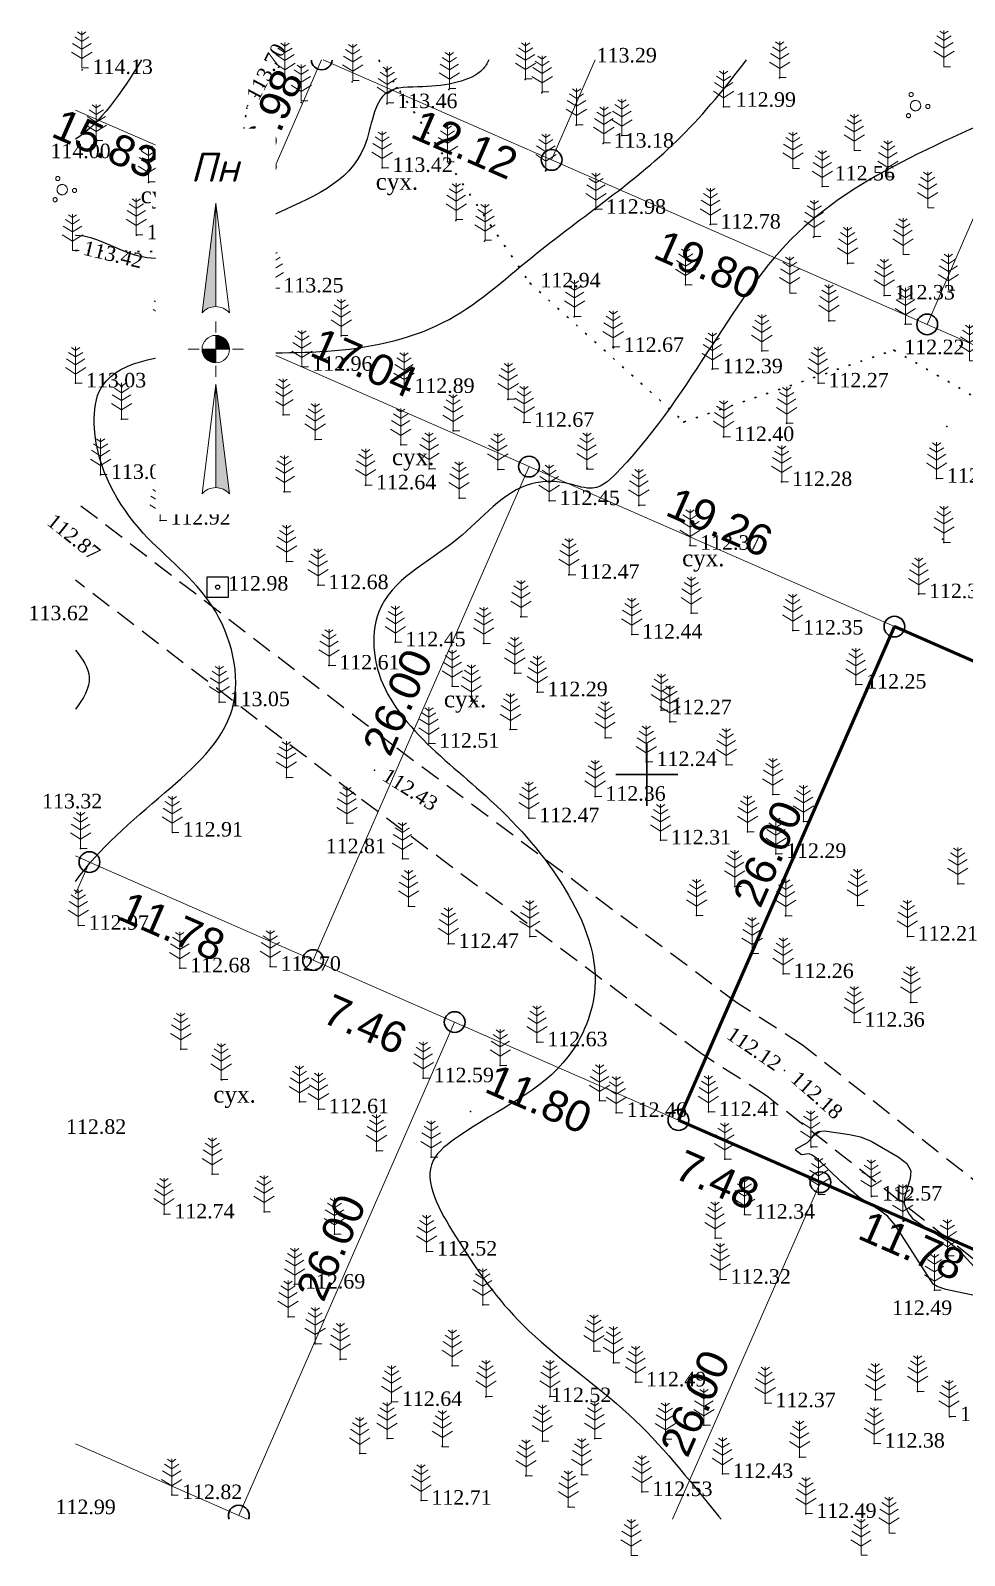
# Model space of a CAD drawing. Header units: millimetres. Extents: x 5405570.2 to 5405660.2, y 5525112.3 to 5525186.2.
# Drawn here: x 5405570.2 to 5405615.3, y 5525112.3 to 5525185.9 of the extents above; entities that cross this region are included whole.
import ezdxf
from ezdxf.enums import TextEntityAlignment as Align

# ---------------------------------------------------------------- set-up
doc = ezdxf.new("R2010")
doc.units = ezdxf.units.MM
doc.set_wipeout_variables(frame=1)
for name, pattern in [('DASHEDX2', [1.5, 1, -0.5]), ('HIDDEN', [0.5, 0, -0.5]), ('суцільна', [50, 50, 0])]:
    doc.linetypes.add(name, pattern=pattern)
for name, color, linetype, lineweight in [('#Лист (текст_ПН)', 250, 'Continuous', 0), ('#Штамп', 250, 'Continuous', 0), ('11900000', 1, 'Continuous', 30), ('Контур', 7, 'HIDDEN', 30), ('ТОЧКИ', 7, 'Continuous', 30), ('усл. знак', 7, 'суцільна', 20)]:
    doc.layers.add(name, color=color, linetype=linetype, lineweight=lineweight)
for name, color, linetype in [('SC007', 7, 'Continuous'), ('горизонтали', 42, 'Continuous'), ('дороги', 7, 'Continuous'), ('Ділянки_Межі', 10, 'Continuous'), ('надписи', 7, 'Continuous'), ('отметки', 7, 'Continuous'), ('промеры', 185, 'Continuous'), ('Растительность', 7, 'Continuous')]:
    doc.layers.add(name, color=color, linetype=linetype)
doc.styles.get("Standard").update_dxf_attribs({"font": 'arial.ttf'})
doc.styles.add('times', font='times.ttf')
doc.styles.add('Мой_Топо', font='isocpeui.ttf')

# ---------------------------------------------------------------- blocks, each defined once
blk = doc.blocks.new('SYMBOL902')
at = {"layer": 'SC007'}
blk.add_lwpolyline([(-1.25, -1.25), (-1.25, 1.25), (1.25, 1.25), (1.25, -1.25)], close=True, dxfattribs=at)
blk.add_circle((0, 0), 0.25, dxfattribs=at)
blk = doc.blocks.new('A$C51FE15A3')
at = {"layer": 'Растительность', "color": 94, "lineweight": 0}
for points in [[(-0.343, 1.489), (0, 1.267), (0.343, 1.489)], [(-0.201, 1.726), (0, 1.584), (0.201, 1.726)], [(0, 1.75), (0, 0), (0.319, 0)], [(-0.493, 0.753), (0, 0.444), (0.493, 0.753)], [(-0.447, 1.172), (0, 0.895), (0.447, 1.172)]]:
    blk.add_lwpolyline(points, dxfattribs=at)
blk = doc.blocks.new('A$C72385B22')
at = {"layer": 'усл. знак'}
for centre, radius in [((0, 0), 0.625), ((-0.02, 1.49), 0.25), ((-1.29, -0.64), 0.25), ((1.28, -0.76), 0.25)]:
    blk.add_circle(centre, radius, dxfattribs=at)
blk = doc.blocks.new('*U6')
at = {"color": 0}
for points in [[(-0.113, 0), (-0.109, -0.029), (-0.097, -0.056)], [(-0.113, 0), (-0.097, -0.056), (0, 0)], [(-0.097, -0.056), (0, -0.113), (0, 0)], [(-0.097, -0.056), (-0.08, -0.08), (-0.056, -0.097)], [(-0.097, -0.056), (-0.056, -0.097), (0, -0.113)], [(-0.056, -0.097), (-0.029, -0.109), (0, -0.113)]]:
    blk.add_solid(points, dxfattribs=at)
blk = doc.blocks.new('*U7')
at = {"color": 0}
for points in [[(0, 0), (0.097, 0.056), (0, 0.113)], [(0.097, 0.056), (0.029, 0.109), (0, 0.113)], [(0, 0), (0.113, 0), (0.097, 0.056)], [(0.097, 0.056), (0.056, 0.097), (0.029, 0.109)], [(0.097, 0.056), (0.08, 0.08), (0.056, 0.097)], [(0.113, 0), (0.109, 0.029), (0.097, 0.056)]]:
    blk.add_solid(points, dxfattribs=at)
blk = doc.blocks.new('*U8')
at = {"color": 0}
for points in [[(0, -1.136), (0.021, -1.138), (0, -0.288)], [(0.021, -1.138), (0.042, -1.142), (0, -0.288)], [(0.042, -1.142), (0.062, -1.15), (0, -0.288)], [(0.062, -1.15), (0.081, -1.16), (0, -0.288)], [(0.081, -1.16), (0.098, -1.173), (0, -0.288)], [(0.098, -1.173), (0.113, -1.188), (0, -0.288)]]:
    blk.add_solid(points, dxfattribs=at)
blk = doc.blocks.new('*U9')
at = {"color": 0}
for points in [[(-0.113, 0.297), (-0.098, 0.312), (0, 1.197)], [(-0.098, 0.312), (-0.081, 0.325), (0, 1.197)], [(-0.081, 0.325), (-0.062, 0.335), (0, 1.197)], [(-0.062, 0.335), (-0.042, 0.343), (0, 1.197)], [(-0.042, 0.343), (-0.021, 0.347), (0, 1.197)], [(-0.021, 0.347), (0, 0.349), (0, 1.197)]]:
    blk.add_solid(points, dxfattribs=at)
blk = doc.blocks.new('#Північ')
at = {"color": 7}
blk.add_wipeout([(-2.901, 10.635), (2.901, 10.635), (2.901, -7.981), (-2.901, -7.981)], dxfattribs=at).dxf.layer = '#Лист (текст_ПН)'
at = {"layer": '#Лист (текст_ПН)'}
for p, q in [((-0.663, 1.748), (0, 7.043)), ((0, 7.043), (0, 2.052)), ((0, 7.043), (0.663, 1.748)), ((0, 1.337), (0, 0.807)), ((-1.337, 0), (-0.807, 0)), ((-0.662, 0), (0.662, 0)), ((0, 0.662), (0, -0.662)), ((1.337, 0), (0.807, 0)), ((0, -1.337), (0, -0.807)), ((-0.663, -6.99), (0, -1.695)), ((0, -1.695), (0.663, -6.99)), ((0, -1.695), (0, -6.686))]:
    blk.add_line(p, q, dxfattribs=at)
at = {"layer": '#Лист (текст_ПН)', "flags": 128}
for points in [[(0, 7.043), (-0.663, 1.748, -0.218585), (0, 2.052)], [(0, 0), (-0.662, 0, 0.414214), (0, -0.662)]]:
    blk.add_lwpolyline(points, format="xyb", close=True, dxfattribs=at)
at = {"layer": '#Лист (текст_ПН)'}
blk.add_circle((0, 0), 0.662, dxfattribs=at)
for centre in [(0, 1.178), (0, -7.56)]:
    blk.add_arc(centre, 0.874, 40.67981, 139.32019, dxfattribs=at)
at = {"layer": '#Лист (текст_ПН)', "xscale": 5.883850111352785, "yscale": 5.883850111352785, "zscale": 5.883850111352785}
for name in ['*U9', '*U6', '*U7', '*U8']:
    blk.add_blockref(name, (0, 0), dxfattribs=at)
at = {"layer": '#Лист (текст_ПН)', "style": 'Мой_Топо'}
blk.add_text('Пн', height=1.4, dxfattribs=at).set_placement((-1.217, 8.077))

msp = doc.modelspace()

# ---------------------------------------------------------------- linework, layer by layer
at = {"layer": '11900000', "color": 7}
for points in [[(5405600, 5525148.5, 0), (5405600, 5525151.5, 0)], [(5405600, 5525148.5, 0), (5405600, 5525151.5, 0)], [(5405598.5, 5525150, 0), (5405601.5, 5525150, 0)], [(5405598.5, 5525150, 0), (5405601.5, 5525150, 0)]]:
    msp.add_polyline3d(points, dxfattribs=at)
at = {"layer": 'горизонтали', "color": 32}
msp.add_polyline3d([(5405616.187, 5525124.772, 112.5), (5405614.427, 5525125.152, 112.5), (5405614.017, 5525125.292, 112.5), (5405613.827, 5525125.402, 112.5), (5405612.007, 5525128.242, 112.5), (5405611.617, 5525128.682, 112.5), (5405611.227, 5525128.982, 112.5), (5405610.247, 5525129.592, 112.5), (5405609.367, 5525130.362, 112.5), (5405608.267, 5525131.422, 112.5), (5405607.987, 5525131.632, 112.5), (5405607.827, 5525131.692, 112.5), (5405607.467, 5525131.652, 112.5), (5405607.467, 5525131.652, 112.5), (5405607.167, 5525131.872, 112.5), (5405607.207, 5525131.942, 112.5), (5405607.747, 5525132.242, 112.5), (5405607.977, 5525132.482, 112.5), (5405608.107, 5525132.682, 112.5), (5405608.267, 5525132.782, 112.5), (5405608.567, 5525132.812, 112.5), (5405609.787, 5525132.632, 112.5), (5405610.307, 5525132.512, 112.5), (5405610.827, 5525132.302, 112.5), (5405612.137, 5525131.552, 112.5), (5405612.547, 5525131.232, 112.5), (5405612.747, 5525130.882, 112.5), (5405612.717, 5525130.512, 112.5), (5405612.437, 5525129.582, 112.5), (5405612.427, 5525129.292, 112.5), (5405612.497, 5525129.072, 112.5), (5405612.657, 5525128.782, 112.5), (5405612.827, 5525128.582, 112.5), (5405613.487, 5525128.122, 112.5), (5405614.617, 5525127.432, 112.5), (5405615.117, 5525126.992, 112.5), (5405616.487, 5525125.482, 112.5)], dxfattribs=at)
msp.add_open_spline([(5405575.597, 5525184.492, 114), (5405574.616, 5525182.892, 114), (5405573.603, 5525181.441, 114), (5405572.403, 5525180.665, 114)], degree=3, dxfattribs=at)
for points, knots in [([(5405592.358, 5525184.492, 113.497), (5405592.289, 5525184.326, 113.497), (5405591.761, 5525183.488, 113.504), (5405589.635, 5525183.133, 113.527), (5405586.83, 5525183.24, 113.43), (5405586.589, 5525178.804, 113.548), (5405581.428, 5525177.082, 113.48), (5405576.551, 5525173.804, 113.503), (5405573.447, 5525175.996, 113.5), (5405572.408, 5525176.022, 113.5), (5405572.403, 5525176.022, 113.5)], [40.129717, 40.129717, 40.129717, 40.129717, 40.782036, 43.797836, 45.537195, 48.357075, 53.995017, 60.660267, 63.870018, 63.884364, 63.884364, 63.884364, 63.884364]), ([(5405572.403, 5525144.843), (5405573.539, 5525146.432), (5405576.437, 5525148.863), (5405580.91, 5525152.767), (5405579.483, 5525158.546), (5405575.249, 5525161.535), (5405573.148, 5525165.322), (5405573.447, 5525169.884), (5405579.177, 5525170.538), (5405584.324, 5525170.172), (5405590.317, 5525171.304), (5405595.363, 5525175.98), (5405600.844, 5525179.509), (5405603.825, 5525183.211), (5405604.809, 5525184.492)], [290.908635, 290.908635, 290.908635, 290.908635, 296.97347, 302.199909, 307.230718, 312.080641, 317.652517, 319.446244, 324.715379, 330.803804, 336.542026, 341.909048, 351.135292, 355.99621, 355.99621, 355.99621, 355.99621]), ([(5405622.785, 5525184.492), (5405621.863, 5525183.999), (5405616.211, 5525181.21), (5405605.87, 5525177.649), (5405602.107, 5525168.069), (5405597.566, 5525163.574), (5405596.028, 5525164.185), (5405593.433, 5525164.191), (5405590.954, 5525160.883), (5405586.965, 5525159.117), (5405586.523, 5525153.415), (5405591.743, 5525149.767), (5405595.996, 5525145.101), (5405598.147, 5525140.306), (5405595.998, 5525135.121), (5405592.302, 5525133.657), (5405588.798, 5525130.974), (5405591.168, 5525126.951), (5405593.956, 5525122.982), (5405599.465, 5525119.279), (5405601.951, 5525116.047), (5405603.541, 5525114.103), (5405603.577, 5525114.06)], [57.387078, 57.387078, 57.387078, 57.387078, 60.280074, 74.750885, 89.023871, 90.640593, 91.784027, 93.610326, 98.076593, 103.244221, 105.220832, 113.967103, 119.548086, 124.864016, 128.424184, 134.979892, 136.668136, 140.471916, 145.840127, 152.573567, 159.115125, 159.264152, 159.264152, 159.264152, 159.264152]), ([(5405572.403, 5525155.999, 113.5), (5405572.748, 5525155.57, 113.5), (5405573.375, 5525154.699, 113.5), (5405572.777, 5525153.642, 113.5), (5405572.403, 5525153.158, 113.5)], [109.114693, 109.114693, 109.114693, 109.114693, 110.655399, 112.342175, 112.342175, 112.342175, 112.342175])]:
    msp.add_open_spline(points, degree=3, knots=knots, dxfattribs=at)
at = {"layer": 'дороги', "color": 7, "linetype": 'DASHEDX2'}
for points in [[(5405636.903, 5525114.06), (5405624.667, 5525123.407), (5405607.518, 5525136.943), (5405604.341, 5525138.988), (5405587.749, 5525151.404), (5405572.403, 5525163.166)], [(5405631.961, 5525114.06), (5405622.827, 5525121.037), (5405605.772, 5525134.499), (5405602.629, 5525136.522), (5405585.937, 5525149.012), (5405572.403, 5525159.386)]]:
    msp.add_lwpolyline(points, dxfattribs=at)
at = {"layer": 'Ділянки_Межі', "lineweight": 0}
for points in [[(5405584.281, 5525184.492), (5405581.506, 5525178.12), (5405572.403, 5525182.074)], [(5405597.497, 5525184.492), (5405595.399, 5525179.672), (5405584.358, 5525184.492)], [(5405619.09, 5525184.492), (5405613.534, 5525171.732), (5405595.399, 5525179.672)], [(5405595.399, 5525179.672), (5405597.497, 5525184.492)], [(5405640.682, 5525184.492), (5405631.669, 5525163.793), (5405613.534, 5525171.732)], [(5405613.534, 5525171.732), (5405619.09, 5525184.492)], [(5405572.403, 5525182.074), (5405581.506, 5525178.12), (5405578.696, 5525171.702), (5405594.305, 5525164.868), (5405583.877, 5525141.051), (5405573.079, 5525145.778), (5405572.403, 5525146.074)], [(5405572.403, 5525146.074), (5405573.079, 5525145.778), (5405572.403, 5525144.24)], [(5405572.403, 5525144.24), (5405573.079, 5525145.778), (5405583.877, 5525141.051), (5405590.715, 5525138.057), (5405580.288, 5525114.24), (5405572.403, 5525117.692)], [(5405580.288, 5525114.24), (5405590.715, 5525138.057), (5405601.521, 5525133.326), (5405608.375, 5525130.325), (5405601.241, 5525114.06)], [(5405601.241, 5525114.06), (5405608.375, 5525130.325), (5405619.165, 5525125.601), (5405625.982, 5525122.617), (5405622.236, 5525114.06)], [(5405580.7, 5525114.06), (5405580.288, 5525114.24)]]:
    msp.add_lwpolyline(points, dxfattribs=at)
msp.add_lwpolyline([(5405583.877, 5525141.051), (5405594.305, 5525164.868), (5405611.949, 5525157.143), (5405601.521, 5525133.326), (5405590.715, 5525138.057)], close=True, dxfattribs=at)
at = {"layer": 'Ділянки_Межі', "lineweight": 50}
msp.add_lwpolyline([(5405601.521, 5525133.326), (5405611.949, 5525157.143), (5405629.608, 5525149.412), (5405619.165, 5525125.601), (5405608.375, 5525130.325)], close=True, dxfattribs=at)
at = {"layer": 'Контур', "color": 7, "linetype": 'HIDDEN'}
for points, elevation in [([(5405572.403, 5525175.298), (5405579.75, 5525175.19), (5405580.68, 5525182.24), (5405582.496, 5525184.492)], 114.131), ([(5405587.05, 5525184.492), (5405594.35, 5525173.72)], 113.798), ([(5405594.35, 5525173.72), (5405601.79, 5525167.02)], 112.939), ([(5405601.79, 5525167.02), (5405611.93, 5525170.49), (5405621.15, 5525165.13), (5405626.28, 5525162.79), (5405632.31, 5525159.09), (5405642.05, 5525159.17), (5405650.794, 5525154.431), (5405657.361, 5525153.581)], 112.419)]:
    msp.add_lwpolyline(points, dxfattribs=dict(at, elevation=elevation))
at = {"layer": 'отметки', "color": 7}
for p in [(5405572.732, 5525184.018, 114.131), (5405582.512, 5525183.497, 113.835), (5405594.118, 5525183.55, 113.457), (5405606.396, 5525183.628, 112.955), (5405585.768, 5525183.442, 113.637), (5405590.436, 5525183.068, 113.49), (5405594.921, 5525182.913, 113.303), (5405580.677, 5525182.159, 113.695), (5405583.296, 5525182.445, 113.725), (5405587.444, 5525182.368, 113.458), (5405603.702, 5525182.227, 112.989), (5405596.577, 5525181.339, 113.241), (5405573.417, 5525180.577, 113.942), (5405598.785, 5525180.851, 113.087), (5405597.894, 5525180.462, 113.178), (5405578.763, 5525179.329, 113.747), (5405587.214, 5525179.288, 113.422), (5405590.367, 5525179.583, 113.286), (5405595.094, 5525179.146, 113.127), (5405575.937, 5525178.586, 113.775), (5405608.47, 5525178.378, 112.57), (5405597.516, 5525177.269, 112.982), (5405590.764, 5525176.748, 113.21), (5405603.055, 5525176.554, 112.778), (5405575.343, 5525176.041, 113.645), (5405592.153, 5525175.754, 113.164), (5405608.042, 5525175.947, 112.399), (5405579.749, 5525175.175, 113.488), (5405609.685, 5525174.673, 112.494), (5405581.945, 5525173.474, 113.253), (5405594.355, 5525173.716, 112.939), (5405601.858, 5525173.636, 112.614), (5405611.461, 5525173.133, 112.326), (5405576.649, 5525171.701, 113.084), (5405596.492, 5525172.097, 112.827), (5405608.784, 5525171.898, 112.343), (5405612.474, 5525171.736, 112.143), (5405580.904, 5525171.447, 113.236), (5405585.239, 5525171.184, 113.03), (5405598.358, 5525170.629, 112.681), (5405598.381, 5525170.604, 112.67), (5405605.548, 5525170.451, 112.355), (5405611.927, 5525170.493, 112.217), (5405583.337, 5525169.692, 112.964), (5405603.153, 5525169.573, 112.391), (5405572.41, 5525168.89, 113.031), (5405579.699, 5525169.407, 112.923), (5405608.268, 5525168.887, 112.274), (5405588.27, 5525168.625, 112.89), (5405593.277, 5525168.109, 112.707), (5405582.43, 5525167.362, 112.715), (5405574.633, 5525167.158, 112.955), (5405578.656, 5525167.155, 112.828), (5405590.644, 5525166.601, 112.742), (5405594.046, 5525166.989, 112.666), (5405601.787, 5525167.019, 112.419), (5405606.746, 5525166.957, 112.277), (5405614.484, 5525166.8, 112.038), (5405583.979, 5525166.167, 112.682), (5405588.11, 5525165.923, 112.712), (5405603.705, 5525166.298, 112.403), (5405573.62, 5525164.473, 113.038), (5405589.482, 5525164.758, 112.619), (5405592.797, 5525164.724, 112.556), (5405597.097, 5525164.751, 112.536), (5405597.111, 5525164.796, 112.572), (5405582.485, 5525163.644, 112.715), (5405586.416, 5525163.967, 112.636), (5405606.506, 5525164.131, 112.282), (5405613.987, 5525164.29, 112.158), (5405590.928, 5525163.346, 112.546), (5405595.28, 5525163.211, 112.455), (5405599.604, 5525162.996, 112.443), (5405576.491, 5525162.267, 112.922), (5405602.071, 5525161.054, 112.369), (5405614.277, 5525161.371, 112.179), (5405614.334, 5525161.207, 112.254), (5405582.592, 5525160.284, 112.646), (5405596.232, 5525159.65, 112.471), (5405584.114, 5525159.152, 112.68), (5405613.121, 5525158.717, 112.353), (5405602.132, 5525157.795, 112.38), (5405593.916, 5525157.623, 112.396), (5405607.038, 5525156.961, 112.353), (5405587.839, 5525156.394, 112.445), (5405592.11, 5525156.333, 112.378), (5405599.27, 5525156.767, 112.442), (5405584.643, 5525155.274, 112.605), (5405593.61, 5525154.895, 112.334), (5405590.598, 5525154.264, 112.443), (5405610.089, 5525154.355, 112.246), (5405579.348, 5525153.503, 113.052), (5405591.514, 5525153.548, 112.404), (5405594.699, 5525153.986, 112.291), (5405600.685, 5525153.112, 112.271), (5405601.101, 5525152.542, 112.194), (5405593.401, 5525152.174, 112.332), (5405589.462, 5525151.502, 112.506), (5405597.977, 5525151.779, 112.274), (5405599.966, 5525150.616, 112.241), (5405603.82, 5525150.478, 112.238), (5405582.593, 5525149.857, 112.932), (5405586.843, 5525150.208, 112.433), (5405597.497, 5525148.94, 112.362), (5405606.078, 5525149.043, 112.198), (5405585.513, 5525147.659, 112.809), (5405594.299, 5525147.902, 112.467), (5405607.554, 5525147.743, 112.176), (5405577.084, 5525147.212, 112.912), (5405600.655, 5525146.831, 112.308), (5405604.852, 5525147.246, 112.208), (5405572.651, 5525146.44, 113.018), (5405588.191, 5525145.941, 112.662), (5405606.223, 5525146.183, 112.288), (5405604.238, 5525144.599, 112.246), (5405615.006, 5525144.729, 112.25), (5405588.492, 5525143.646, 112.532), (5405602.395, 5525143.207, 112.312), (5405606.69, 5525143.19, 112.194), (5405610.164, 5525143.688, 112.174), (5405572.545, 5525142.712, 112.972), (5405590.406, 5525141.836, 112.47), (5405594.341, 5525142.185, 112.61), (5405612.58, 5525142.191, 112.214), (5405605.071, 5525141.359, 112.302), (5405577.444, 5525140.657, 112.676), (5405581.812, 5525140.733, 112.703), (5405606.58, 5525140.382, 112.258), (5405612.733, 5525138.999, 112.272), (5405610.007, 5525138.032, 112.361), (5405594.689, 5525137.088, 112.634), (5405603.485, 5525137.755, 112.12), (5405577.495, 5525136.75, 112.754), (5405592.917, 5525135.959, 112.543), (5405606.645, 5525135.721, 112.176), (5405579.439, 5525135.282, 112.73), (5405579.468, 5525135.273, 112.732), (5405589.2, 5525135.352, 112.59), (5405583.222, 5525134.2, 112.578), (5405597.709, 5525134.265, 112.387), (5405584.136, 5525133.856, 112.608), (5405591.472, 5525133.744, 112.506), (5405598.521, 5525133.681, 112.461), (5405602.972, 5525133.72, 112.414), (5405607.933, 5525132.015, 112.524), (5405586.94, 5525131.841, 112.582), (5405589.584, 5525131.543, 112.499), (5405603.757, 5525131.446, 112.408), (5405579.008, 5525130.718, 112.697), (5405608.287, 5525129.743, 112.336), (5405610.851, 5525129.643, 112.572), (5405576.679, 5525128.78, 112.74), (5405581.513, 5525128.9, 112.682), (5405604.712, 5525128.766, 112.339), (5405612.376, 5525128.451, 112.526), (5405584.91, 5525127.817, 112.642), (5405603.287, 5525127.628, 112.27), (5405589.36, 5525126.987, 112.516), (5405614.529, 5525126.752, 112.568), (5405582.988, 5525125.396, 112.691), (5405603.543, 5525125.629, 112.318), (5405613.885, 5525125.109, 112.494), (5405592.068, 5525124.412, 112.526), (5405582.67, 5525123.831, 112.702), (5405583.978, 5525122.531, 112.735), (5405585.187, 5525121.778, 112.69), (5405597.44, 5525122.18, 112.461), (5405590.595, 5525121.462, 112.574), (5405598.382, 5525121.612, 112.556), (5405599.455, 5525120.672, 112.488), (5405613.071, 5525120.219, 112.333), (5405587.669, 5525119.73, 112.645), (5405592.227, 5525119.976, 112.655), (5405595.315, 5525119.981, 112.516), (5405605.71, 5525119.668, 112.372), (5405611.029, 5525119.828, 112.395), (5405614.623, 5525118.995, 112.37), (5405587.45, 5525117.953, 112.662), (5405597.478, 5525117.95, 112.575), (5405602.75, 5525118.601, 112.433), (5405586.134, 5525117.231, 112.759), (5405590.117, 5525117.563, 112.7), (5405594.951, 5525117.83, 112.564), (5405600.894, 5525117.933, 112.464), (5405610.977, 5525117.716, 112.382), (5405607.366, 5525117.059, 112.46), (5405594.156, 5525116.148, 112.644), (5405596.847, 5525116.213, 112.567), (5405603.653, 5525116.254, 112.433), (5405577.05, 5525115.232, 112.818), (5405599.76, 5525115.38, 112.534), (5405589.092, 5525114.962, 112.708), (5405596.199, 5525114.652, 112.61), (5405607.679, 5525114.327, 112.492)]:
    msp.add_point(p, dxfattribs=at)
at = {"layer": 'ТОЧКИ'}
for centre in [(5405595.399, 5525179.672), (5405581.506, 5525178.12), (5405578.696, 5525171.702, 107.24), (5405613.534, 5525171.732), (5405594.305, 5525164.868), (5405611.949, 5525157.143, 107.24), (5405573.079, 5525145.778, 107.24), (5405583.877, 5525141.051, 107.24), (5405590.715, 5525138.057, 107.24), (5405601.521, 5525133.326, 107.24), (5405608.375, 5525130.325, 107.24)]:
    msp.add_circle(centre, 0.5, dxfattribs=at)
for centre, start, end in [((5405584.293, 5525184.519), 183.18225, 269.96423), ((5405584.293, 5525184.519), 270.03577, 356.81775), ((5405580.288, 5525114.24), 90.01761, 201.12905), ((5405580.288, 5525114.24), 338.87095, 89.98239)]:
    msp.add_arc(centre, 0.5, start, end, dxfattribs=at)

# ---------------------------------------------------------------- block references
at = {"layer": 'отметки', "color": 7, "xscale": 0.400000000372529, "yscale": 0.400000000372529, "zscale": 0.400000000372529}
msp.add_blockref('SYMBOL902', (5405579.27, 5525159.05, 112.98), dxfattribs=at)
at = {"layer": 'Растительность', "color": 7}
for p in [(5405572.71, 5525184.12, 114.14), (5405614.344, 5525184.165, 112.04), (5405582.52, 5525183.58, 113.84), (5405585.79, 5525183.51, 113.64), (5405594.14, 5525183.59, 113.46), (5405606.41, 5525183.64, 112.96), (5405583.31, 5525182.52, 113.73), (5405590.46, 5525183.12, 113.49), (5405594.94, 5525182.95, 113.31), (5405587.46, 5525182.42, 113.46), (5405603.702, 5525182.227, 112.989), (5405596.6, 5525181.37, 113.24), (5405573.41, 5525180.6, 113.94), (5405597.92, 5525180.49, 113.18), (5405598.79, 5525180.85, 113.09), (5405590.367, 5525179.583, 113.286), (5405610.011, 5525180.122, 112.15), (5405578.76, 5525179.42, 113.76), (5405587.214, 5525179.288, 113.422), (5405595.12, 5525179.17, 113.13), (5405607.048, 5525179.257, 112.01), (5405611.636, 5525178.852, 112.15), (5405575.93, 5525178.61, 113.78), (5405608.47, 5525178.378, 112.57), (5405597.54, 5525177.29, 112.98), (5405613.558, 5525177.349, 112.15), (5405590.79, 5525176.79, 113.21), (5405603.07, 5525176.56, 112.78), (5405575.34, 5525176.06, 113.65), (5405608.08, 5525175.97, 112.4), (5405572.26, 5525175.3, 113.42), (5405579.75, 5525175.19, 113.49), (5405592.18, 5525175.79, 113.17), (5405612.366, 5525175.1, 112.01), (5405609.69, 5525174.68, 112.49), (5405601.87, 5525173.64, 112.61), (5405581.95, 5525173.48, 113.25), (5405606.898, 5525173.242, 112.09), (5405611.46, 5525173.13, 112.33), (5405614.556, 5525173.388, 112.01), (5405576.65, 5525171.7, 113.08), (5405580.9, 5525171.45, 113.24), (5405596.51, 5525172.11, 112.83), (5405608.79, 5525171.9, 112.34), (5405612.48, 5525171.74, 112.14), (5405585.24, 5525171.19, 113.03), (5405598.37, 5525170.64, 112.68), (5405605.55, 5525170.45, 112.36), (5405615.584, 5525169.964, 112.09), (5405579.7, 5525169.41, 112.92), (5405583.34, 5525169.69, 112.96), (5405603.16, 5525169.58, 112.39), (5405572.41, 5525168.89, 113.03), (5405588.27, 5525168.63, 112.89), (5405608.27, 5525168.89, 112.27), (5405593.3, 5525168.12, 112.71), (5405574.63, 5525167.16, 112.95), (5405578.66, 5525167.15, 112.83), (5405582.43, 5525167.36, 112.72), (5405594.07, 5525167, 112.67), (5405590.64, 5525166.6, 112.74), (5405603.71, 5525166.3, 112.4), (5405606.75, 5525166.96, 112.28), (5405583.98, 5525166.17, 112.68), (5405588.11, 5525165.92, 112.71), (5405573.62, 5525164.48, 113.04), (5405589.48, 5525164.76, 112.62), (5405592.8, 5525164.73, 112.56), (5405597.1, 5525164.75, 112.54), (5405606.51, 5525164.13, 112.28), (5405613.99, 5525164.29, 112.16), (5405582.49, 5525163.65, 112.72), (5405586.42, 5525163.97, 112.64), (5405590.93, 5525163.35, 112.55), (5405595.28, 5525163.21, 112.45), (5405599.61, 5525163, 112.44), (5405576.49, 5525162.27, 112.92), (5405614.34, 5525161.21, 112.25), (5405602.08, 5525161.05, 112.37), (5405582.6, 5525160.29, 112.65), (5405596.24, 5525159.65, 112.47), (5405584.12, 5525159.15, 112.68), (5405613.13, 5525158.72, 112.35), (5405593.92, 5525157.62, 112.4), (5405602.14, 5525157.79, 112.38), (5405599.27, 5525156.77, 112.44), (5405607.04, 5525156.96, 112.35), (5405587.85, 5525156.39, 112.45), (5405592.12, 5525156.33, 112.38), (5405584.65, 5525155.27, 112.61), (5405593.62, 5525154.89, 112.33), (5405590.6, 5525154.26, 112.44), (5405594.71, 5525153.98, 112.29), (5405610.09, 5525154.35, 112.25), (5405579.35, 5525153.5, 113.05), (5405591.52, 5525153.55, 112.4), (5405600.69, 5525153.11, 112.27), (5405601.11, 5525152.54, 112.19), (5405593.41, 5525152.17, 112.33), (5405597.98, 5525151.78, 112.27), (5405589.47, 5525151.5, 112.51), (5405599.97, 5525150.61, 112.24), (5405603.83, 5525150.48, 112.24), (5405582.59, 5525149.86, 112.93), (5405597.5, 5525148.94, 112.36), (5405606.08, 5525149.04, 112.2), (5405594.3, 5525147.9, 112.47), (5405577.08, 5525147.21, 112.91), (5405585.51, 5525147.66, 112.81), (5405604.86, 5525147.24, 112.21), (5405607.56, 5525147.74, 112.18), (5405572.65, 5525146.44, 113.02), (5405600.66, 5525146.83, 112.31), (5405588.19, 5525145.94, 112.66), (5405606.23, 5525146.18, 112.29), (5405604.24, 5525144.6, 112.25), (5405615.01, 5525144.73, 112.25), (5405588.49, 5525143.64, 112.53), (5405610.17, 5525143.69, 112.17), (5405572.54, 5525142.71, 112.97), (5405602.4, 5525143.2, 112.31), (5405606.7, 5525143.19, 112.19), (5405594.34, 5525142.18, 112.61), (5405612.58, 5525142.19, 112.21), (5405590.41, 5525141.83, 112.47), (5405605.08, 5525141.36, 112.3), (5405577.44, 5525140.66, 112.68), (5405581.81, 5525140.73, 112.7), (5405606.58, 5525140.38, 112.26), (5405612.74, 5525139, 112.27), (5405610.01, 5525138.03, 112.36), (5405594.69, 5525137.09, 112.63), (5405577.49, 5525136.75, 112.75), (5405589.2, 5525135.35, 112.59), (5405592.92, 5525135.96, 112.54), (5405579.44, 5525135.28, 112.73), (5405583.22, 5525134.2, 112.58), (5405597.71, 5525134.26, 112.39), (5405584.14, 5525133.86, 112.61), (5405598.52, 5525133.68, 112.46), (5405602.97, 5525133.72, 112.41), (5405586.94, 5525131.84, 112.58), (5405607.91, 5525132.03, 112.52), (5405589.58, 5525131.54, 112.5), (5405603.76, 5525131.44, 112.41), (5405579.01, 5525130.72, 112.7), (5405608.29, 5525129.74, 112.34), (5405610.83, 5525129.66, 112.57), (5405576.68, 5525128.78, 112.74), (5405581.51, 5525128.9, 112.68), (5405604.71, 5525128.76, 112.34), (5405612.35, 5525128.47, 112.53), (5405584.91, 5525127.82, 112.64), (5405603.29, 5525127.63, 112.27), (5405589.36, 5525126.99, 112.52), (5405614.51, 5525126.77, 112.57), (5405582.99, 5525125.4, 112.69), (5405603.54, 5525125.63, 112.32), (5405613.89, 5525125.11, 112.49), (5405592.07, 5525124.41, 112.53), (5405582.67, 5525123.83, 112.7), (5405583.98, 5525122.53, 112.73), (5405597.44, 5525122.18, 112.46), (5405585.19, 5525121.78, 112.69), (5405590.6, 5525121.46, 112.57), (5405598.38, 5525121.61, 112.56), (5405599.46, 5525120.67, 112.49), (5405592.23, 5525119.98, 112.66), (5405595.32, 5525119.98, 112.52), (5405613.07, 5525120.22, 112.33), (5405587.67, 5525119.73, 112.64), (5405605.71, 5525119.67, 112.37), (5405611.03, 5525119.83, 112.39), (5405602.75, 5525118.6, 112.43), (5405614.59, 5525119.02, 112.37), (5405587.45, 5525117.95, 112.66), (5405594.95, 5525117.83, 112.56), (5405597.48, 5525117.95, 112.57), (5405600.89, 5525117.93, 112.46), (5405610.98, 5525117.71, 112.38), (5405586.13, 5525117.23, 112.76), (5405590.12, 5525117.56, 112.7), (5405607.37, 5525117.06, 112.46), (5405596.85, 5525116.21, 112.57), (5405603.65, 5525116.25, 112.43), (5405594.16, 5525116.15, 112.64), (5405577.05, 5525115.23, 112.82), (5405589.09, 5525114.96, 112.71), (5405599.76, 5525115.38, 112.53), (5405596.2, 5525114.65, 112.61), (5405607.68, 5525114.33, 112.49), (5405611.69, 5525113.38, 112.44), (5405599.24, 5525112.31, 112.6), (5405610.34, 5525112.32, 112.48)]:
    msp.add_blockref('A$C51FE15A3', p, dxfattribs=at)
at = {"layer": 'усл. знак', "color": 7, "linetype": 'суцільна', "lineweight": 13, "xscale": 0.3999999998750298, "yscale": 0.3999999998750298, "zscale": 0.3999999998750298, "rotation": 265.3647753868261}
for p in [(5405612.972, 5525182.29), (5405571.763, 5525178.234), (5405578.423, 5525177.012)]:
    msp.add_blockref('A$C72385B22', p, dxfattribs=at)

# ---------------------------------------------------------------- texts
at = {"layer": 'надписи', "color": 7, "style": 'times'}
for p in [(5405586.904, 5525179.027, 111.861), (5405575.554, 5525178.377, 111.861), (5405587.686, 5525165.735, 111.861), (5405601.699, 5525160.855, 111.861), (5405590.195, 5525154.045, 111.861), (5405579.062, 5525134.969, 111.861)]:
    msp.add_text('сух.', height=0.8, dxfattribs=at).set_placement(p, align=Align.TOP_LEFT)
at = {"layer": 'отметки', "color": 7, "style": 'times'}
for s, rotation, p in [('113.70', 62.16759, (5405580.609, 5525182.798, 113.695)), ('113.49', 90, (5405579.93, 5525174.672, 113.488)), ('113.42', 346.55089, (5405572.888, 5525175.786, 113.425)), ('112.87', 321.1427, (5405571.407, 5525162.654, 112.869)), ('112.43', 327.64024, (5405587.533, 5525150.363, 112.433)), ('112.12', 325.5837, (5405604.18, 5525137.885, 112.12)), ('112.18', 318.50783, (5405607.351, 5525135.764, 112.176))]:
    msp.add_text(s, height=0.7, rotation=rotation, dxfattribs=at).set_placement(p, align=Align.TOP_LEFT)
for s, p in [('113.29', (5405597.57, 5525185.074, 113.295)), ('114.13', (5405573.232, 5525184.518, 114.131)), ('113.46', (5405587.944, 5525182.868, 113.458)), ('112.99', (5405604.289, 5525182.935, 112.989)), ('113.18', (5405598.394, 5525180.962, 113.178)), ('114.00', (5405571.196, 5525180.452, 113.995)), ('113.75', (5405579.263, 5525179.829, 113.747)), ('113.42', (5405587.714, 5525179.788, 113.422)), ('112.56', (5405609.065, 5525179.378, 112.563)), ('112.98', (5405598.016, 5525177.769, 112.982)), ('112.78', (5405603.555, 5525177.054, 112.778)), ('113.65', (5405575.843, 5525176.541, 113.645)), ('113.25', (5405582.445, 5525173.974, 113.253)), ('112.94', (5405594.855, 5525174.216, 112.939)), ('112.33', (5405611.961, 5525173.633, 112.326)), ('113.08', (5405577.149, 5525172.201, 113.084)), ('112.67', (5405598.881, 5525171.104, 112.67)), ('112.22', (5405612.427, 5525170.993, 112.217)), ('112.96', (5405583.837, 5525170.192, 112.964)), ('112.39', (5405603.653, 5525170.073, 112.391)), ('113.03', (5405572.91, 5525169.39, 113.031)), ('112.89', (5405588.77, 5525169.125, 112.89)), ('112.27', (5405608.768, 5525169.387, 112.274)), ('112.67', (5405594.546, 5525167.489, 112.666)), ('112.40', (5405604.205, 5525166.798, 112.403)), ('113.04', (5405574.12, 5525164.973, 113.038)), ('112.64', (5405586.916, 5525164.467, 112.636)), ('112.28', (5405607.006, 5525164.631, 112.282)), ('112.16', (5405614.487, 5525164.79, 112.158)), ('112.45', (5405595.78, 5525163.711, 112.455)), ('112.92', (5405576.991, 5525162.767, 112.922)), ('112.37', (5405602.571, 5525161.554, 112.369)), ('112.47', (5405596.732, 5525160.15, 112.471)), ('112.98', (5405579.776, 5525159.582, 112.98)), ('112.68', (5405584.614, 5525159.652, 112.68)), ('112.35', (5405613.621, 5525159.217, 112.353)), ('113.62', (5405570.138, 5525158.152, 113.624)), ('112.44', (5405599.77, 5525157.267, 112.442)), ('112.35', (5405607.538, 5525157.461, 112.353)), ('112.45', (5405588.339, 5525156.894, 112.445)), ('112.61', (5405585.143, 5525155.774, 112.605)), ('112.25', (5405610.589, 5525154.855, 112.246)), ('112.29', (5405595.199, 5525154.486, 112.291)), ('113.05', (5405579.848, 5525154.003, 113.052)), ('112.27', (5405601.185, 5525153.612, 112.271)), ('112.51', (5405589.962, 5525152.002, 112.506)), ('112.24', (5405600.466, 5525151.116, 112.241)), ('113.32', (5405570.789, 5525149.072, 113.325)), ('112.36', (5405597.997, 5525149.44, 112.362)), ('112.47', (5405594.799, 5525148.402, 112.467)), ('112.91', (5405577.584, 5525147.712, 112.912)), ('112.81', (5405584.488, 5525146.907, 112.809)), ('112.31', (5405601.155, 5525147.331, 112.308)), ('112.29', (5405606.723, 5525146.683, 112.288)), ('112.97', (5405573.045, 5525143.212, 112.972)), ('112.47', (5405590.906, 5525142.336, 112.47)), ('112.21', (5405613.08, 5525142.691, 112.214)), ('112.68', (5405577.944, 5525141.157, 112.676)), ('112.70', (5405582.312, 5525141.233, 112.703)), ('112.26', (5405607.08, 5525140.882, 112.258)), ('112.36', (5405610.507, 5525138.532, 112.361)), ('112.63', (5405595.189, 5525137.588, 112.634)), ('112.59', (5405589.7, 5525135.852, 112.59)), ('112.61', (5405584.636, 5525134.356, 112.608)), ('112.46', (5405599.021, 5525134.181, 112.461)), ('112.41', (5405603.472, 5525134.22, 112.414)), ('112.82', (5405571.947, 5525133.362, 112.819)), ('112.57', (5405611.351, 5525130.143, 112.572)), ('112.74', (5405577.179, 5525129.28, 112.74)), ('112.34', (5405605.212, 5525129.266, 112.339)), ('112.52', (5405589.86, 5525127.487, 112.516)), ('112.32', (5405604.043, 5525126.129, 112.318)), ('112.69', (5405583.488, 5525125.896, 112.691)), ('112.49', (5405611.833, 5525124.619, 112.494)), ('112.49', (5405599.955, 5525121.172, 112.488)), ('112.64', (5405588.169, 5525120.23, 112.645)), ('112.52', (5405595.372, 5525120.412, 112.516)), ('112.37', (5405606.21, 5525120.168, 112.372)), ('112.37', (5405615.123, 5525119.495, 112.37)), ('112.38', (5405611.477, 5525118.216, 112.382)), ('112.43', (5405604.153, 5525116.754, 112.433)), ('112.82', (5405577.55, 5525115.732, 112.818)), ('112.53', (5405600.26, 5525115.88, 112.534)), ('112.99', (5405571.441, 5525115.008, 112.986)), ('112.71', (5405589.592, 5525115.462, 112.708)), ('112.49', (5405608.179, 5525114.827, 112.492))]:
    msp.add_text(s, height=0.7, dxfattribs=at).set_placement(p, align=Align.TOP_LEFT)
at = {"layer": 'промеры', "char_height": 1.5, "attachment_point": 1}
for s, insert, rotation in [('6.98', (5405580.445, 5525180.451), 66.537), ('15.83', (5405571.763, 5525182.2), 336.35584), ('12.12', (5405589.108, 5525182.161), 336.35584), ('7.01', (5405577.481, 5525174.173), 66.537), ('19.80', (5405600.835, 5525176.346), 336.35584), ('17.04', (5405584.249, 5525171.624), 336.35584), ('19.26', (5405601.42, 5525163.925), 336.35584), ('26.00', (5405586.221, 5525151.403), 66.37949), ('26.00', (5405604.098, 5525144.094), 66.37949), ('11.78', (5405574.975, 5525144.42), 336.35584), ('7.46', (5405584.834, 5525139.46), 336.35584), ('11.80', (5405592.685, 5525136.087), 336.35584), ('7.48', (5405601.834, 5525131.944), 336.35584), ('26.00', (5405583, 5525125.083, 107.24), 66.37949), ('11.78', (5405610.703, 5525129.01), 336.35584), ('26.00', (5405600.582, 5525117.569), 66.37949)]:
    msp.add_mtext(s, dxfattribs=dict(at, insert=insert, rotation=rotation))

# ---------------------------------------------------------------- next in the draw order: block references
at = {"layer": '#Штамп'}
msp.add_blockref('#Північ', (5405579.177, 5525170.538), dxfattribs=at)

doc.saveas('drawing.dxf')
